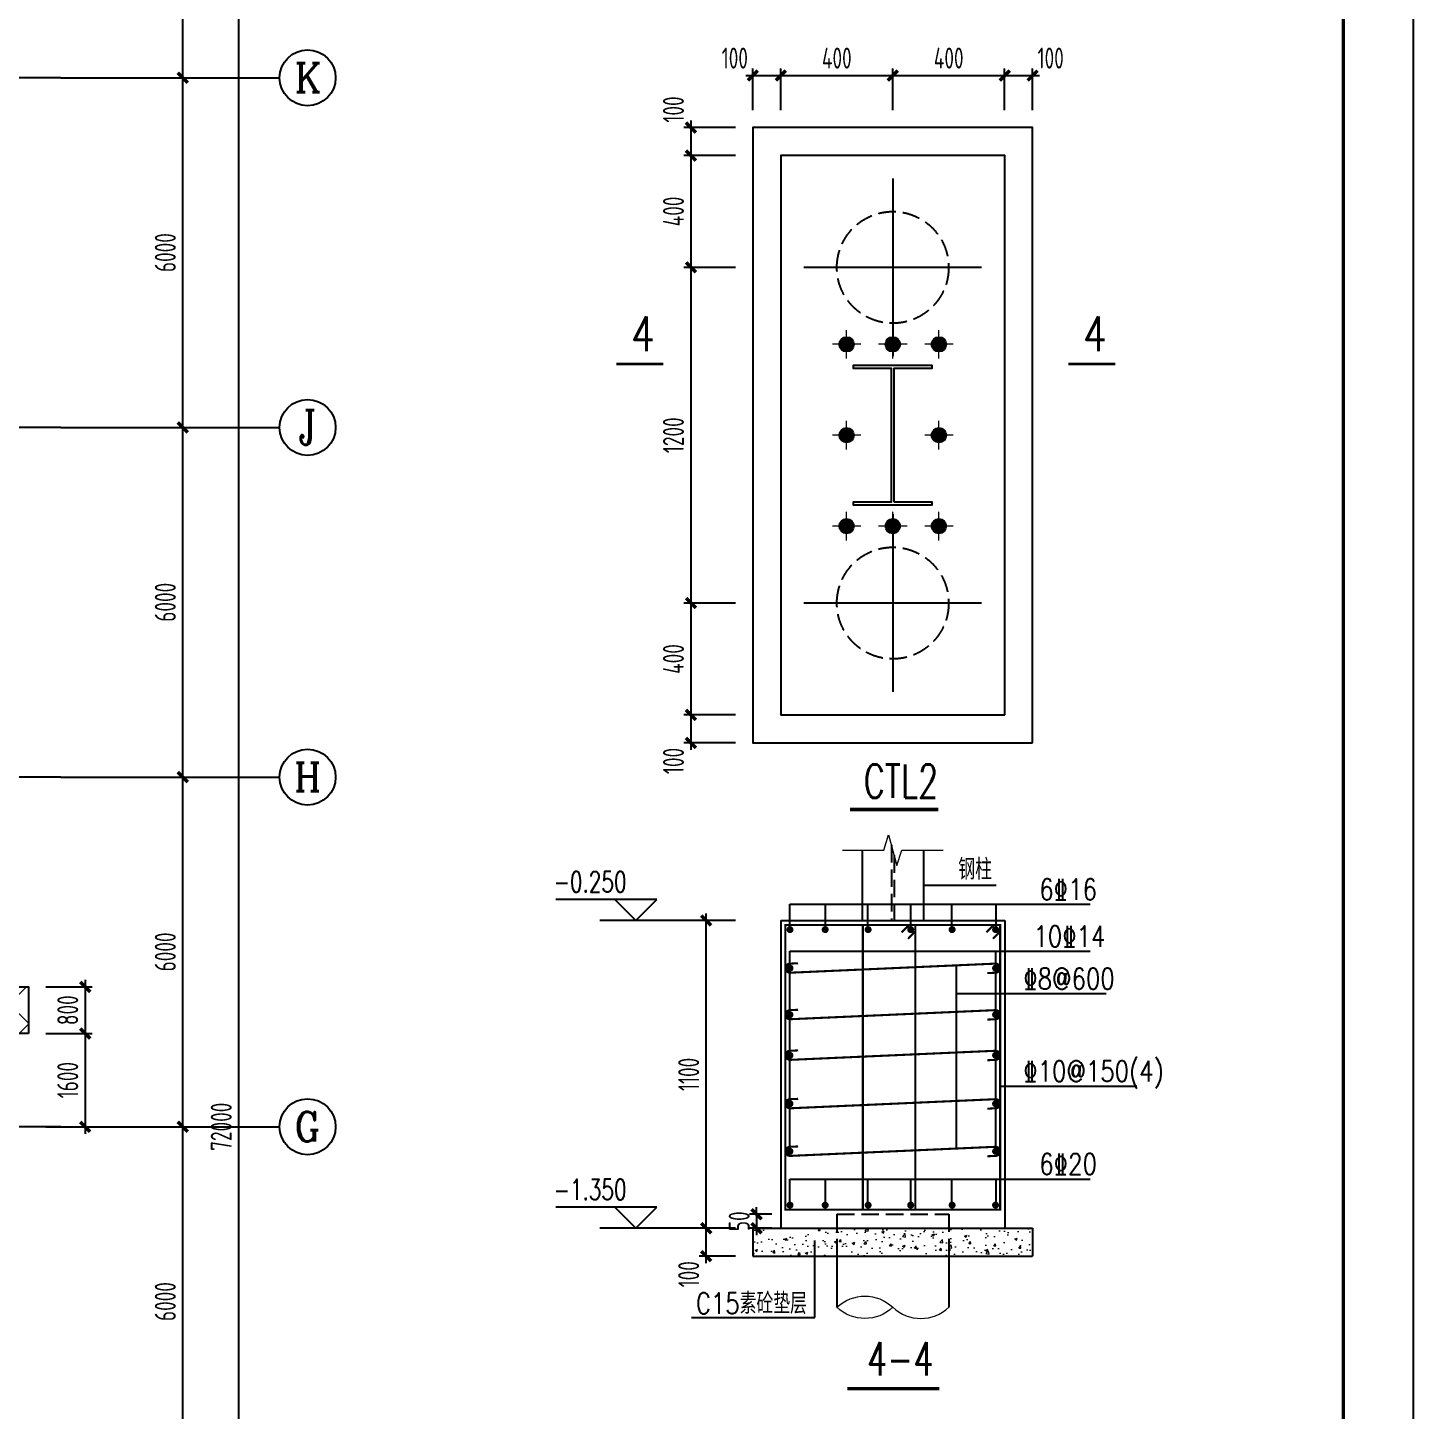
# Model space of a CAD drawing. Extents: x -1389621 to 57380, y -92505 to 283644.
# Drawn here: x -1266546 to -1242772, y 198252 to 221976 of the extents above; entities that cross this region are included whole.
import ezdxf
from ezdxf.enums import TextEntityAlignment as Align

# ---------------------------------------------------------------- set-up
doc = ezdxf.new("R2010")
doc.units = 0
doc.header["$LTSCALE"] = 100
doc.header["$MEASUREMENT"] = 0
for name, pattern in [('CENTERX2', [101.6, 63.5, -12.7, 12.7, -12.7]), ('DASH', [0.35, 0.25, -0.1]), ('DOTE', [2.42, 2, -0.2, 0.02, -0.2])]:
    doc.linetypes.add(name, pattern=pattern)
doc.layers.get('0').update_dxf_attribs({"linetype": 'CONTINUOUS'})
doc.layers.get('Defpoints').update_dxf_attribs({"linetype": 'CONTINUOUS'})
for name, color, linetype in [('11000', 4, 'CONTINUOUS'), ('AXIS', 3, 'CONTINUOUS'), ('AXIS_TEXT', 7, 'CONTINUOUS'), ('BORDER', 7, 'CONTINUOUS'), ('DIM', 3, 'CONTINUOUS'), ('DIM_ELEV', 3, 'CONTINUOUS'), ('DOTE', 1, 'DOTE'), ('REIN', 1, 'CONTINUOUS'), ('单桩', 6, 'CONTINUOUS'), ('承台', 2, 'CONTINUOUS'), ('柱子', 3, 'CONTINUOUS')]:
    doc.layers.add(name, color=color, linetype=linetype)
for name, color, linetype, lineweight in [('HATCH', 254, 'CONTINUOUS', 0), ('PUB_TEXT', 7, 'CONTINUOUS', 15), ('THIN', 7, 'CONTINUOUS', 0), ('轴线', 1, 'CENTERX2', 13)]:
    doc.layers.add(name, color=color, linetype=linetype, lineweight=lineweight)
doc.styles.add('_HZTXT', font='txt.shx', dxfattribs={"width": 0.7, "bigfont": 'HZTXT.shx'})
doc.styles.add('_TCH_AXIS', font='COMPLEX', dxfattribs={"bigfont": 'GBCBIG'})
doc.styles.add('_TCH_DIM', font='SIMPLEX', dxfattribs={"bigfont": 'GBCBIG'})
doc.styles.add('_TXT', font='SIMPLEX.shx', dxfattribs={"width": 0.6})
doc.styles.add('COMPLEX', font='COMPLEX')
doc.styles.add('DIM_FONT', font='SIMPLEX', dxfattribs={"width": 0.7, "bigfont": 'GBCBIG'})
doc.styles.add('TSSD_Dimension', font='tssdeng.shx', dxfattribs={"width": 0.7, "bigfont": 'hztxt.shx'})
doc.dimstyles.new('TSSD_100_100', dxfattribs={"dimtxt": 300, "dimasz": 100, "dimexe": 100, "dimexo": 250, "dimgap": 100, "dimtad": 1, "dimdec": 0, "dimzin": 0, "dimdsep": 46, "dimtxsty": 'TSSD_Dimension', "dimblk": 'ARCHTICK', "dimblk1": 'ARCHTICK', "dimblk2": 'ARCHTICK', "dimcen": 0, "dimdle": 100, "dimclrt": 7, "dimadec": 0, "dimazin": 0, "dimtfac": 1, "dimtdec": 0, "dimtix": 1, "dimtmove": 2, "dimatfit": 3, "dimfxl": 0, "dimtolj": 1, "dimtzin": 0, "dimarcsym": 0})
pattern_1 = [(50, (433961.96, -167272.01), (358.6301, -31.37607), [37.5, -412.5]), (355, (433961.96, -167272), (-69.37567, 376.09607), [30, -330]), (100.4514, (433991.85, -167274.63), (289.2547, 344.71977), [31.8701, -350.57106]), (46.1842, (433961.96, -167172), (533.62052, -82.7595), [56.25, -618.75]), (96.6356, (434006.43, -167178.9), (467.33135, 487.05894), [47.80514, -525.8565]), (351.1842, (433961.96, -167172), (467.331, 487.0593), [45, -495]), (21, (434011.96, -167197.01), (298.45353, -201.30945), [37.5, -412.5]), (326, (434011.96, -167197), (121.65767, 362.57502), [30, -330]), (71.4514, (434036.83, -167213.8), (420.11131, 161.26525), [31.8701, -350.57106]), (37.5, (433961.96, -167272.01), (6.079928, 166.446927), [0, -326, 0, -335, 0, -331.25]), (7.5, (433961.96, -167272.01), (131.53477, 197.205856), [0, -191, 0, -318.5, 0, -126.25]), (327.5, (433850.46, -167272.01), (266.91122, -11.277436), [0, -125, 0, -390, 0, -517.5]), (317.5, (433800.46, -167272.01), (291.59308, 50.05249), [0, -162.5, 0, -259, 0, -367.5])]

# ---------------------------------------------------------------- blocks, each defined once
blk = doc.blocks.new('_ArchTick')
at = {"color": 0, "linetype": 'ByBlock'}
blk.add_lwpolyline([(-0.71, -0.71, 0.5, 0.5, 0), (0.71, 0.71, 0.5, 0.5, 0)], format="xyseb", dxfattribs=at)
blk = doc.blocks.new('*D1612')
at = {"layer": 'Defpoints', "color": 0, "ltscale": 100}
for p in [(-1265978, 203117), (-1263885, 203117), (-1265978, 197117)]:
    blk.add_point(p, dxfattribs=at)
at = {"layer": 'DIM', "color": 0, "lineweight": -2, "ltscale": 100}
for p, q in [((-1265678, 203117), (-1263765, 203117)), ((-1263885, 196997), (-1263885, 203237)), ((-1265678, 197117), (-1263765, 197117))]:
    blk.add_line(p, q, dxfattribs=at)
at = {"layer": 'DIM', "color": 0, "lineweight": -2, "ltscale": 100, "xscale": 120, "yscale": 120, "zscale": 120}
for p, rotation in [((-1263885, 203117), 90), ((-1263885, 197117), 270)]:
    blk.add_blockref('_ArchTick', p, dxfattribs=dict(at, rotation=rotation))
at = {"layer": 'DIM', "color": 7, "ltscale": 100, "insert": (-1264185, 200117), "char_height": 360, "attachment_point": 5, "rotation": 90, "style": 'TSSD_Dimension'}
blk.add_mtext('\\A1;6000', dxfattribs=at)
blk = doc.blocks.new('*D1613')
at = {"layer": 'Defpoints', "color": 0, "ltscale": 100}
for p in [(-1265978, 209117), (-1263885, 209117), (-1265978, 203117)]:
    blk.add_point(p, dxfattribs=at)
at = {"layer": 'DIM', "color": 0, "lineweight": -2, "ltscale": 100}
for p, q in [((-1263885, 202997), (-1263885, 209237)), ((-1265678, 209117), (-1263765, 209117)), ((-1265678, 203117), (-1263765, 203117))]:
    blk.add_line(p, q, dxfattribs=at)
at = {"layer": 'DIM', "color": 0, "lineweight": -2, "ltscale": 100, "xscale": 120, "yscale": 120, "zscale": 120}
for p, rotation in [((-1263885, 209117), 90), ((-1263885, 203117), 270)]:
    blk.add_blockref('_ArchTick', p, dxfattribs=dict(at, rotation=rotation))
at = {"layer": 'DIM', "color": 7, "ltscale": 100, "insert": (-1264185, 206117), "char_height": 360, "attachment_point": 5, "rotation": 90, "style": 'TSSD_Dimension'}
blk.add_mtext('\\A1;6000', dxfattribs=at)
blk = doc.blocks.new('*D1614')
at = {"layer": 'Defpoints', "color": 0, "ltscale": 100}
for p in [(-1265978, 215117), (-1263885, 215117), (-1265978, 209117)]:
    blk.add_point(p, dxfattribs=at)
at = {"layer": 'DIM', "color": 0, "lineweight": -2, "ltscale": 100}
for p, q in [((-1263885, 208997), (-1263885, 215237)), ((-1265678, 215117), (-1263765, 215117)), ((-1265678, 209117), (-1263765, 209117))]:
    blk.add_line(p, q, dxfattribs=at)
at = {"layer": 'DIM', "color": 0, "lineweight": -2, "ltscale": 100, "xscale": 120, "yscale": 120, "zscale": 120}
for p, rotation in [((-1263885, 215117), 90), ((-1263885, 209117), 270)]:
    blk.add_blockref('_ArchTick', p, dxfattribs=dict(at, rotation=rotation))
at = {"layer": 'DIM', "color": 7, "ltscale": 100, "insert": (-1264185, 212117), "char_height": 360, "attachment_point": 5, "rotation": 90, "style": 'TSSD_Dimension'}
blk.add_mtext('\\A1;6000', dxfattribs=at)
blk = doc.blocks.new('*D1615')
at = {"layer": 'Defpoints', "color": 0, "ltscale": 100}
for p in [(-1265978, 221117), (-1263885, 221117), (-1265978, 215117)]:
    blk.add_point(p, dxfattribs=at)
at = {"layer": 'DIM', "color": 0, "lineweight": -2, "ltscale": 100}
for p, q in [((-1265678, 221117), (-1263765, 221117)), ((-1263885, 214997), (-1263885, 221237)), ((-1265678, 215117), (-1263765, 215117))]:
    blk.add_line(p, q, dxfattribs=at)
at = {"layer": 'DIM', "color": 0, "lineweight": -2, "ltscale": 100, "xscale": 120, "yscale": 120, "zscale": 120}
for p, rotation in [((-1263885, 221117), 90), ((-1263885, 215117), 270)]:
    blk.add_blockref('_ArchTick', p, dxfattribs=dict(at, rotation=rotation))
at = {"layer": 'DIM', "color": 7, "ltscale": 100, "insert": (-1264185, 218117), "char_height": 360, "attachment_point": 5, "rotation": 90, "style": 'TSSD_Dimension'}
blk.add_mtext('\\A1;6000', dxfattribs=at)
blk = doc.blocks.new('*D1616')
at = {"layer": 'Defpoints', "color": 0, "ltscale": 100}
for p in [(-1265978, 227117), (-1263885, 227117), (-1265978, 221117)]:
    blk.add_point(p, dxfattribs=at)
at = {"layer": 'DIM', "color": 0, "lineweight": -2, "ltscale": 100}
for p, q in [((-1265678, 227117), (-1263765, 227117)), ((-1263885, 220997), (-1263885, 227237)), ((-1265678, 221117), (-1263765, 221117))]:
    blk.add_line(p, q, dxfattribs=at)
at = {"layer": 'DIM', "color": 0, "lineweight": -2, "ltscale": 100, "xscale": 120, "yscale": 120, "zscale": 120}
for p, rotation in [((-1263885, 227117), 90), ((-1263885, 221117), 270)]:
    blk.add_blockref('_ArchTick', p, dxfattribs=dict(at, rotation=rotation))
at = {"layer": 'DIM', "color": 7, "ltscale": 100, "insert": (-1264185, 224117), "char_height": 360, "attachment_point": 5, "rotation": 90, "style": 'TSSD_Dimension'}
blk.add_mtext('\\A1;6000', dxfattribs=at)
blk = doc.blocks.new('*D1619')
at = {"layer": 'Defpoints', "color": 0, "ltscale": 100}
for p in [(-1266218, 239117), (-1262925, 239117), (-1266218, 167117)]:
    blk.add_point(p, dxfattribs=at)
at = {"layer": 'DIM', "color": 0, "lineweight": -2, "ltscale": 100}
for p, q in [((-1262925, 166997), (-1262925, 239237)), ((-1265918, 239117), (-1262805, 239117)), ((-1265918, 167117), (-1262805, 167117))]:
    blk.add_line(p, q, dxfattribs=at)
at = {"layer": 'DIM', "color": 0, "lineweight": -2, "ltscale": 100, "xscale": 120, "yscale": 120, "zscale": 120}
for p, rotation in [((-1262925, 239117), 90), ((-1262925, 167117), 270)]:
    blk.add_blockref('_ArchTick', p, dxfattribs=dict(at, rotation=rotation))
at = {"layer": 'DIM', "color": 7, "ltscale": 100, "insert": (-1263225, 203117), "char_height": 360, "attachment_point": 5, "rotation": 90, "style": 'TSSD_Dimension'}
blk.add_mtext('\\A1;72000', dxfattribs=at)
blk = doc.blocks.new('_AXISO')
blk.add_circle((0, 0), 0.5)
at = {"layer": 'AXIS_TEXT', "style": 'COMPLEX', "width": 1.041667}
blk.add_attdef('A', text='', height=0.56, dxfattribs=at).set_placement((-0.25, -0.28), (0.25, -0.28), align=Align.FIT)
blk = doc.blocks.new('*D1295')
at = {"layer": 'Defpoints', "color": 0, "ltscale": 100}
for p in [(-420246, 185073), (-421132, 184673), (-420246, 184673)]:
    blk.add_point(p, dxfattribs=at)
at = {"layer": 'DIM', "color": 0, "lineweight": -2, "ltscale": 100}
for p, q in [((-420496, 185073), (-421232, 185073)), ((-421132, 185173), (-421132, 184573)), ((-420496, 184673), (-421232, 184673))]:
    blk.add_line(p, q, dxfattribs=at)
at = {"layer": 'DIM', "color": 0, "lineweight": -2, "ltscale": 100, "xscale": 100, "yscale": 100, "zscale": 100}
for p, rotation in [((-421132, 185073), 90), ((-421132, 184673), 270)]:
    blk.add_blockref('_ArchTick', p, dxfattribs=dict(at, rotation=rotation))
at = {"layer": 'DIM', "color": 7, "ltscale": 100, "insert": (-421382, 185331), "char_height": 300, "attachment_point": 5, "rotation": 90, "style": 'TSSD_Dimension'}
blk.add_mtext('\\A1;100', dxfattribs=at)
blk = doc.blocks.new('*D1296')
at = {"layer": 'Defpoints', "color": 0, "ltscale": 100}
for p in [(-419846, 185816), (-420246, 185073), (-419846, 185073)]:
    blk.add_point(p, dxfattribs=at)
at = {"layer": 'DIM', "color": 0, "lineweight": -2, "ltscale": 100}
for p, q in [((-420246, 185323), (-420246, 185916)), ((-419846, 185323), (-419846, 185916)), ((-420346, 185816), (-419746, 185816))]:
    blk.add_line(p, q, dxfattribs=at)
at = {"layer": 'DIM', "color": 0, "lineweight": -2, "ltscale": 100, "xscale": 100, "yscale": 100, "zscale": 100, "rotation": 180}
blk.add_blockref('_ArchTick', (-420246, 185816), dxfattribs=at)
at = {"layer": 'DIM', "color": 0, "lineweight": -2, "ltscale": 100, "xscale": 100, "yscale": 100, "zscale": 100}
blk.add_blockref('_ArchTick', (-419846, 185816), dxfattribs=at)
at = {"layer": 'DIM', "color": 7, "ltscale": 100, "insert": (-420504, 186066), "char_height": 300, "attachment_point": 5, "style": 'TSSD_Dimension'}
blk.add_mtext('\\A1;100', dxfattribs=at)
blk = doc.blocks.new('*D1297')
at = {"layer": 'Defpoints', "color": 0, "ltscale": 100}
for p in [(-418246, 185816), (-419846, 185073), (-418246, 185073)]:
    blk.add_point(p, dxfattribs=at)
at = {"layer": 'DIM', "color": 0, "lineweight": -2, "ltscale": 100}
for p, q in [((-419846, 185323), (-419846, 185916)), ((-418246, 185323), (-418246, 185916)), ((-419946, 185816), (-418146, 185816))]:
    blk.add_line(p, q, dxfattribs=at)
at = {"layer": 'DIM', "color": 0, "lineweight": -2, "ltscale": 100, "xscale": 100, "yscale": 100, "zscale": 100, "rotation": 180}
blk.add_blockref('_ArchTick', (-419846, 185816), dxfattribs=at)
at = {"layer": 'DIM', "color": 0, "lineweight": -2, "ltscale": 100, "xscale": 100, "yscale": 100, "zscale": 100}
blk.add_blockref('_ArchTick', (-418246, 185816), dxfattribs=at)
at = {"layer": 'DIM', "color": 7, "ltscale": 100, "insert": (-419046, 186066), "char_height": 300, "attachment_point": 5, "style": 'TSSD_Dimension'}
blk.add_mtext('\\A1;400', dxfattribs=at)
blk = doc.blocks.new('*D1298')
at = {"layer": 'Defpoints', "color": 0, "ltscale": 100}
for p in [(-416646, 185816), (-418246, 185073), (-416646, 185073)]:
    blk.add_point(p, dxfattribs=at)
at = {"layer": 'DIM', "color": 0, "lineweight": -2, "ltscale": 100}
for p, q in [((-418246, 185323), (-418246, 185916)), ((-416646, 185323), (-416646, 185916)), ((-418346, 185816), (-416546, 185816))]:
    blk.add_line(p, q, dxfattribs=at)
at = {"layer": 'DIM', "color": 0, "lineweight": -2, "ltscale": 100, "xscale": 100, "yscale": 100, "zscale": 100, "rotation": 180}
blk.add_blockref('_ArchTick', (-418246, 185816), dxfattribs=at)
at = {"layer": 'DIM', "color": 0, "lineweight": -2, "ltscale": 100, "xscale": 100, "yscale": 100, "zscale": 100}
blk.add_blockref('_ArchTick', (-416646, 185816), dxfattribs=at)
at = {"layer": 'DIM', "color": 7, "ltscale": 100, "insert": (-417446, 186066), "char_height": 300, "attachment_point": 5, "style": 'TSSD_Dimension'}
blk.add_mtext('\\A1;400', dxfattribs=at)
blk = doc.blocks.new('*D1299')
at = {"layer": 'Defpoints', "color": 0, "ltscale": 100}
for p in [(-416246, 185816), (-416646, 185073), (-416246, 185073)]:
    blk.add_point(p, dxfattribs=at)
at = {"layer": 'DIM', "color": 0, "lineweight": -2, "ltscale": 100}
for p, q in [((-416646, 185323), (-416646, 185916)), ((-416246, 185323), (-416246, 185916)), ((-416746, 185816), (-416146, 185816))]:
    blk.add_line(p, q, dxfattribs=at)
at = {"layer": 'DIM', "color": 0, "lineweight": -2, "ltscale": 100, "xscale": 100, "yscale": 100, "zscale": 100, "rotation": 180}
blk.add_blockref('_ArchTick', (-416646, 185816), dxfattribs=at)
at = {"layer": 'DIM', "color": 0, "lineweight": -2, "ltscale": 100, "xscale": 100, "yscale": 100, "zscale": 100}
blk.add_blockref('_ArchTick', (-416246, 185816), dxfattribs=at)
at = {"layer": 'DIM', "color": 7, "ltscale": 100, "insert": (-415988, 186066), "char_height": 300, "attachment_point": 5, "style": 'TSSD_Dimension'}
blk.add_mtext('\\A1;100', dxfattribs=at)
blk = doc.blocks.new('*D1300')
at = {"layer": 'Defpoints', "color": 0, "ltscale": 100}
for p in [(-420246, 184673), (-421132, 183073), (-420246, 183073)]:
    blk.add_point(p, dxfattribs=at)
at = {"layer": 'DIM', "color": 0, "lineweight": -2, "ltscale": 100}
for p, q in [((-420496, 184673), (-421232, 184673)), ((-421132, 184773), (-421132, 182973)), ((-420496, 183073), (-421232, 183073))]:
    blk.add_line(p, q, dxfattribs=at)
at = {"layer": 'DIM', "color": 0, "lineweight": -2, "ltscale": 100, "xscale": 100, "yscale": 100, "zscale": 100}
for p, rotation in [((-421132, 184673), 90), ((-421132, 183073), 270)]:
    blk.add_blockref('_ArchTick', p, dxfattribs=dict(at, rotation=rotation))
at = {"layer": 'DIM', "color": 7, "ltscale": 100, "insert": (-421382, 183873), "char_height": 300, "attachment_point": 5, "rotation": 90, "style": 'TSSD_Dimension'}
blk.add_mtext('\\A1;400', dxfattribs=at)
blk = doc.blocks.new('*D1301')
at = {"layer": 'Defpoints', "color": 0, "ltscale": 100}
for p in [(-420246, 183073), (-421132, 178273), (-420246, 178273)]:
    blk.add_point(p, dxfattribs=at)
at = {"layer": 'DIM', "color": 0, "lineweight": -2, "ltscale": 100}
for p, q in [((-420496, 183073), (-421232, 183073)), ((-421132, 183173), (-421132, 178173)), ((-420496, 178273), (-421232, 178273))]:
    blk.add_line(p, q, dxfattribs=at)
at = {"layer": 'DIM', "color": 0, "lineweight": -2, "ltscale": 100, "xscale": 100, "yscale": 100, "zscale": 100}
for p, rotation in [((-421132, 183073), 90), ((-421132, 178273), 270)]:
    blk.add_blockref('_ArchTick', p, dxfattribs=dict(at, rotation=rotation))
at = {"layer": 'DIM', "color": 7, "ltscale": 100, "insert": (-421382, 180673), "char_height": 300, "attachment_point": 5, "rotation": 90, "style": 'TSSD_Dimension'}
blk.add_mtext('\\A1;1200', dxfattribs=at)
blk = doc.blocks.new('*D1302')
at = {"layer": 'Defpoints', "color": 0, "ltscale": 100}
for p in [(-420246, 178273), (-421132, 176673), (-420246, 176673)]:
    blk.add_point(p, dxfattribs=at)
at = {"layer": 'DIM', "color": 0, "lineweight": -2, "ltscale": 100}
for p, q in [((-421132, 178373), (-421132, 176573)), ((-420496, 178273), (-421232, 178273)), ((-420496, 176673), (-421232, 176673))]:
    blk.add_line(p, q, dxfattribs=at)
at = {"layer": 'DIM', "color": 0, "lineweight": -2, "ltscale": 100, "xscale": 100, "yscale": 100, "zscale": 100}
for p, rotation in [((-421132, 178273), 90), ((-421132, 176673), 270)]:
    blk.add_blockref('_ArchTick', p, dxfattribs=dict(at, rotation=rotation))
at = {"layer": 'DIM', "color": 7, "ltscale": 100, "insert": (-421382, 177473), "char_height": 300, "attachment_point": 5, "rotation": 90, "style": 'TSSD_Dimension'}
blk.add_mtext('\\A1;400', dxfattribs=at)
blk = doc.blocks.new('*D1303')
at = {"layer": 'Defpoints', "color": 0, "ltscale": 100}
for p in [(-420246, 176673), (-421132, 176273), (-420246, 176273)]:
    blk.add_point(p, dxfattribs=at)
at = {"layer": 'DIM', "color": 0, "lineweight": -2, "ltscale": 100}
for p, q in [((-421132, 176773), (-421132, 176173)), ((-420496, 176673), (-421232, 176673)), ((-420496, 176273), (-421232, 176273))]:
    blk.add_line(p, q, dxfattribs=at)
at = {"layer": 'DIM', "color": 0, "lineweight": -2, "ltscale": 100, "xscale": 100, "yscale": 100, "zscale": 100}
for p, rotation in [((-421132, 176673), 90), ((-421132, 176273), 270)]:
    blk.add_blockref('_ArchTick', p, dxfattribs=dict(at, rotation=rotation))
at = {"layer": 'DIM', "color": 7, "ltscale": 100, "insert": (-421382, 176015), "char_height": 300, "attachment_point": 5, "rotation": 90, "style": 'TSSD_Dimension'}
blk.add_mtext('\\A1;100', dxfattribs=at)
blk = doc.blocks.new('*D1292')
at = {"layer": 'Defpoints', "color": 0, "ltscale": 100}
for p in [(-419726, 169533), (-420192, 169333), (-419726, 169333)]:
    blk.add_point(p, dxfattribs=at)
at = {"layer": 'DIM', "color": 0, "lineweight": -2, "ltscale": 100}
for p, q in [((-420192, 169533), (-420192, 169633)), ((-419976, 169533), (-420292, 169533)), ((-420192, 169533), (-420192, 169333)), ((-419976, 169333), (-420292, 169333)), ((-420192, 169333), (-420192, 169233))]:
    blk.add_line(p, q, dxfattribs=at)
at = {"layer": 'DIM', "color": 0, "lineweight": -2, "ltscale": 100, "xscale": 100, "yscale": 100, "zscale": 100}
for p, rotation in [((-420192, 169533), 270), ((-420192, 169333), 90)]:
    blk.add_blockref('_ArchTick', p, dxfattribs=dict(at, rotation=rotation))
at = {"layer": 'DIM', "color": 7, "ltscale": 100, "insert": (-420442, 169433), "char_height": 300, "attachment_point": 5, "rotation": 90, "style": 'TSSD_Dimension'}
blk.add_mtext('\\A1;50', dxfattribs=at)
blk = doc.blocks.new('*D1293')
at = {"layer": 'Defpoints', "color": 0, "ltscale": 100}
for p in [(-420914, 169333), (-420246, 169333), (-420246, 168933)]:
    blk.add_point(p, dxfattribs=at)
at = {"layer": 'DIM', "color": 0, "lineweight": -2, "ltscale": 100}
for p, q in [((-420914, 168833), (-420914, 169433)), ((-420496, 169333), (-421014, 169333)), ((-420496, 168933), (-421014, 168933))]:
    blk.add_line(p, q, dxfattribs=at)
at = {"layer": 'DIM', "color": 0, "lineweight": -2, "ltscale": 100, "xscale": 100, "yscale": 100, "zscale": 100}
for p, rotation in [((-420914, 169333), 90), ((-420914, 168933), 270)]:
    blk.add_blockref('_ArchTick', p, dxfattribs=dict(at, rotation=rotation))
at = {"layer": 'DIM', "color": 7, "ltscale": 100, "insert": (-421164, 168675), "char_height": 300, "attachment_point": 5, "rotation": 90, "style": 'TSSD_Dimension'}
blk.add_mtext('\\A1;100', dxfattribs=at)
blk = doc.blocks.new('*D1294')
at = {"layer": 'Defpoints', "color": 0, "ltscale": 100}
for p in [(-420914, 173733), (-420246, 173733), (-420246, 169333)]:
    blk.add_point(p, dxfattribs=at)
at = {"layer": 'DIM', "color": 0, "lineweight": -2, "ltscale": 100}
for p, q in [((-420914, 169233), (-420914, 173833)), ((-420496, 173733), (-421014, 173733)), ((-420496, 169333), (-421014, 169333))]:
    blk.add_line(p, q, dxfattribs=at)
at = {"layer": 'DIM', "color": 0, "lineweight": -2, "ltscale": 100, "xscale": 100, "yscale": 100, "zscale": 100}
for p, rotation in [((-420914, 173733), 90), ((-420914, 169333), 270)]:
    blk.add_blockref('_ArchTick', p, dxfattribs=dict(at, rotation=rotation))
at = {"layer": 'DIM', "color": 7, "ltscale": 100, "insert": (-421164, 171533), "char_height": 300, "attachment_point": 5, "rotation": 90, "style": 'TSSD_Dimension'}
blk.add_mtext('\\A1;1100', dxfattribs=at)
blk = doc.blocks.new('*D1592')
at = {"layer": 'Defpoints', "color": 0, "ltscale": 100}
for p in [(-1266532, 205517), (-1266532, 204717), (-1265559, 204717)]:
    blk.add_point(p, dxfattribs=at)
at = {"layer": 'DIM', "color": 0, "lineweight": -2, "ltscale": 100}
for p, q in [((-1266232, 205517), (-1265439, 205517)), ((-1265559, 205637), (-1265559, 204597)), ((-1266232, 204717), (-1265439, 204717))]:
    blk.add_line(p, q, dxfattribs=at)
at = {"layer": 'DIM', "color": 0, "lineweight": -2, "ltscale": 100, "xscale": 120, "yscale": 120, "zscale": 120}
for p, rotation in [((-1265559, 205517), 90), ((-1265559, 204717), 270)]:
    blk.add_blockref('_ArchTick', p, dxfattribs=dict(at, rotation=rotation))
at = {"layer": 'DIM', "color": 7, "ltscale": 100, "insert": (-1265859, 205117), "char_height": 360, "attachment_point": 5, "rotation": 90, "style": 'TSSD_Dimension'}
blk.add_mtext('\\A1;800', dxfattribs=at)
blk = doc.blocks.new('*D1593')
at = {"layer": 'Defpoints', "color": 0, "ltscale": 100}
for p in [(-1266532, 204717), (-1266532, 203117), (-1265559, 203117)]:
    blk.add_point(p, dxfattribs=at)
at = {"layer": 'DIM', "color": 0, "lineweight": -2, "ltscale": 100}
for p, q in [((-1266232, 204717), (-1265439, 204717)), ((-1265559, 204837), (-1265559, 202997)), ((-1266232, 203117), (-1265439, 203117))]:
    blk.add_line(p, q, dxfattribs=at)
at = {"layer": 'DIM', "color": 0, "lineweight": -2, "ltscale": 100, "xscale": 120, "yscale": 120, "zscale": 120}
for p, rotation in [((-1265559, 204717), 90), ((-1265559, 203117), 270)]:
    blk.add_blockref('_ArchTick', p, dxfattribs=dict(at, rotation=rotation))
at = {"layer": 'DIM', "color": 7, "ltscale": 100, "insert": (-1265859, 203917), "char_height": 360, "attachment_point": 5, "rotation": 90, "style": 'TSSD_Dimension'}
blk.add_mtext('\\A1;1600', dxfattribs=at)
blk = doc.blocks.new('A$C508B11CE')
h = blk.add_hatch(color=256)
edge = h.paths.add_edge_path()
edge.add_arc((4190, 14959.8), 104, 0, 360)
h = blk.add_hatch(color=256)
edge = h.paths.add_edge_path()
edge.add_arc((4850, 14959.8), 104, 0, 360)
h = blk.add_hatch(color=256)
edge = h.paths.add_edge_path()
edge.add_arc((5510, 14959.8), 104, 0, 360)
h = blk.add_hatch(color=256)
edge = h.paths.add_edge_path()
edge.add_arc((4190, 13659.8), 104, 0, 360)
h = blk.add_hatch(color=256)
edge = h.paths.add_edge_path()
edge.add_arc((5510, 13659.8), 104, 0, 360)
h = blk.add_hatch(color=256)
edge = h.paths.add_edge_path()
edge.add_arc((4190, 12359.8), 104, 0, 360)
h = blk.add_hatch(color=256)
edge = h.paths.add_edge_path()
edge.add_arc((4850, 12359.8), 104, 0, 360)
h = blk.add_hatch(color=256)
edge = h.paths.add_edge_path()
edge.add_arc((5510, 12359.8), 104, 0, 360)
at = {"layer": 'HATCH', "ltscale": 100}
h = blk.add_hatch(dxfattribs=at)
h.set_pattern_fill('CONCRETE', color=256, scale=50, style=0)
h.set_pattern_definition(pattern_1)
h.paths.add_polyline_path([(4051.2, 2320.5), (2850, 2320.5), (2850, 1920.5), (4051.2, 1920.5)])
h = blk.add_hatch(dxfattribs=at)
h.set_pattern_fill('CONCRETE', color=256, scale=50, style=0)
h.set_pattern_definition([(50, (459320.67, -165551.8), (358.6301, -31.37607), [37.5, -412.5]), (355, (459320.67, -165551.8), (-69.37567, 376.09607), [30, -330]), (100.4514, (459350.56, -165554.42), (289.2547, 344.71977), [31.8701, -350.57106]), (46.1842, (459320.67, -165451.8), (533.62052, -82.7595), [56.25, -618.75]), (96.6356, (459365.14, -165458.7), (467.33135, 487.05894), [47.80514, -525.8565]), (351.1842, (459320.7, -165451.8), (467.331, 487.0593), [45, -495]), (21, (459370.67, -165476.8), (298.45353, -201.30945), [37.5, -412.5]), (326, (459370.67, -165476.8), (121.65767, 362.57502), [30, -330]), (71.4514, (459395.54, -165493.6), (420.11131, 161.26525), [31.8701, -350.57106]), (37.5, (459320.67, -165551.81), (6.079928, 166.446927), [0, -326, 0, -335, 0, -331.25]), (7.5, (459320.67, -165551.81), (131.53477, 197.205856), [0, -191, 0, -318.5, 0, -126.25]), (327.5, (459209.17, -165551.81), (266.911218, -11.277436), [0, -125, 0, -390, 0, -517.5]), (317.5, (459159.17, -165551.8), (291.59308, 50.05249), [0, -162.5, 0, -259, 0, -367.5])])
h.paths.add_polyline_path([(5651.2, 2320.5), (4051.2, 2320.5), (4051.2, 1920.5), (5651.2, 1920.5)])
h = blk.add_hatch(dxfattribs=at)
h.set_pattern_fill('CONCRETE', color=256, scale=50, style=0)
h.set_pattern_definition(pattern_1)
h.paths.add_polyline_path([(6850, 2320.5), (5651.2, 2320.5), (5651.2, 1920.5), (6850, 1920.5)])
at = {"ltscale": 100}
for p, q in [((4410, 7727.2), (4410, 6720.5)), ((5290, 7727.2), (5290, 6720.5)), ((3380, 6590.5), (3380, 6955.4)), ((3380, 6955.4), (7671.3, 6955.4)), ((3888.4, 6590.5), (3888.4, 6955.4)), ((4495.6, 6590.5), (4495.6, 6955.4)), ((5107.6, 6590.5), (5107.6, 6955.4)), ((5695.4, 6590.5), (5695.4, 6955.4)), ((6326.8, 6590.5), (6326.8, 6955.4)), ((3250, 6720.5), (3250, 2320.5)), ((3250, 6720.5), (6450, 6720.5)), ((6450, 6720.5), (6450, 2320.5)), ((3380, 3444.7), (3380, 6283.2)), ((3380, 6283.2), (7671.3, 6283.2)), ((6322.2, 3444.6), (6322.2, 6283.2)), ((5755.2, 6079.1), (5755.2, 3459.7)), ((5755.2, 5675.1), (7900.1, 5675.1)), ((6385, 4353.1), (8341.3, 4353.1)), ((3380, 2658.6), (3380, 3023.6)), ((3380, 3023.6), (7671.3, 3023.6)), ((3888.4, 2658.6), (3888.4, 3023.6)), ((4495.6, 2658.6), (4495.6, 3023.6)), ((5107.6, 2658.6), (5107.6, 3023.6)), ((5695.4, 2658.6), (5695.4, 3023.6)), ((6326.8, 2658.6), (6326.8, 3023.6)), ((2850, 2320.5), (2850, 1920.5)), ((2850, 2320.5), (6850, 2320.5)), ((6850, 2320.5), (6850, 1920.5)), ((3733.8, 1042.5), (3733.8, 2143.4)), ((2850, 1920.5), (6850, 1920.5)), ((4051.2, 1920.5), (4051.2, 1189.7)), ((5651.2, 1920.5), (5651.2, 1189.7))]:
    blk.add_line(p, q, dxfattribs=at)
at = {"linetype": 'DASH', "ltscale": 10}
for p, q in [((4830, 7800.5), (4830, 6720.5)), ((4870, 7653.8), (4870, 6720.5)), ((4051.2, 2520.5), (5651.2, 2520.5)), ((4051.2, 2520.5), (4051.2, 1920.5)), ((5651.2, 2520.5), (5651.2, 1920.5))]:
    blk.add_line(p, q, dxfattribs=at)
blk.add_line((5290, 7223.8), (6328.9, 7223.8))
at = {"color": 7}
blk.add_line((1971.1, 1042.5), (3733.8, 1042.5), dxfattribs=at)
at = {"layer": '11000'}
for centre in [(4190, 14959.8), (4850, 14959.8), (5510, 14959.8), (4190, 13659.8), (5510, 13659.8), (4190, 12359.8), (4850, 12359.8), (5510, 12359.8)]:
    blk.add_circle(centre, 104, dxfattribs=at)
at = {"layer": 'DIM_ELEV'}
for p, q in [((1476.6, 7020.2), (30, 7020.2)), ((1176.9, 6720.5), (877.1, 7020.2)), ((1176.9, 6720.5), (1476.6, 7020.2)), ((2081.2, 6720.5), (663.4, 6720.5)), ((1476.6, 2620.2), (30, 2620.2)), ((1176.9, 2320.5), (877.1, 2620.2)), ((1176.9, 2320.5), (1476.6, 2620.2)), ((2081.2, 2320.5), (663.4, 2320.5))]:
    blk.add_line(p, q, dxfattribs=at)
at = {"layer": 'PUB_TEXT'}
for points, const_width in [([(1570.1, 14679.6), (897.3, 14679.6)], 40), ([(8031.6, 14679.6), (7358.8, 14679.6)], 40), ([(4236.9, 8307.6), (5499.7, 8307.6)], 50), ([(4201.4, 25), (5515.4, 25)], 50)]:
    blk.add_lwpolyline(points, dxfattribs=dict(at, const_width=const_width))
at = {"layer": 'REIN', "ltscale": 100, "const_width": 30}
for points in [[(6189.2, 6551.6), (6293.2, 6655.5), (6385, 6655.5), (6385, 2585.5), (3315, 2585.5), (3315, 6655.5), (6385, 6655.5), (6385, 6563.6), (6281.1, 6459.7)], [(4976.6, 6551.6), (5080.6, 6655.5), (5172.4, 6655.5), (5172.4, 2585.5), (4421.9, 2585.5), (4421.9, 6655.5), (5172.4, 6655.5), (5172.4, 6563.6), (5068.6, 6459.7)]]:
    blk.add_lwpolyline(points, dxfattribs=at)
at = {"layer": 'REIN', "ltscale": 100, "const_width": 50}
for points in [[(3355, 6590.5, 1), (3405, 6590.5, 1)], [(3858.5, 6590.5, 1), (3908.5, 6590.5, 1)], [(4472.7, 6590.5, 1), (4522.7, 6590.5, 1)], [(5081.4, 6590.5, 1), (5131.4, 6590.5, 1)], [(5673.5, 6590.5, 1), (5723.5, 6590.5, 1)], [(6295, 6590.5, 1), (6345, 6590.5, 1)], [(3355, 6039.1, 1), (3405, 6039.1, 1)], [(6295, 6039.1, 1), (6345, 6039.1, 1)], [(3355, 5373.9, 1), (3405, 5373.9, 1)], [(6295, 5373.9, 1), (6345, 5373.9, 1)], [(3355, 4792.8, 1), (3405, 4792.8, 1)], [(6295, 4792.8, 1), (6345, 4792.8, 1)], [(3355, 4100.3, 1), (3405, 4100.3, 1)], [(6295, 4100.3, 1), (6345, 4100.3, 1)], [(3355, 3419.7, 1), (3405, 3419.7, 1)], [(6295, 3419.7, 1), (6345, 3419.7, 1)], [(3355, 2650.5, 1), (3405, 2650.5, 1)], [(3858.5, 2650.5, 1), (3908.5, 2650.5, 1)], [(4472.7, 2650.5, 1), (4522.7, 2650.5, 1)], [(5081.4, 2650.5, 1), (5131.4, 2650.5, 1)], [(5673.5, 2650.5, 1), (5723.5, 2650.5, 1)], [(6295, 2650.5, 1), (6345, 2650.5, 1)]]:
    blk.add_lwpolyline(points, format="xyb", close=True, dxfattribs=at)
at = {"layer": 'REIN', "ltscale": 100, "const_width": 30}
for points in [[(3497, 6109.3), (3377.1, 6104, 0.9999977), (3382.9, 5974.1), (6317.1, 6104, -1.0000023), (6322.9, 5974.1), (6203, 5968.8)], [(3497, 5444.2), (3377.1, 5438.9, 0.9999977), (3382.9, 5309), (6317.1, 5438.9, -1.0000023), (6322.9, 5309), (6203, 5303.7)], [(3497, 4863.1), (3377.1, 4857.8, 0.9999977), (3382.9, 4727.9), (6317.1, 4857.8, -1.0000023), (6322.9, 4727.9), (6203, 4722.6)], [(3497, 4170.6), (3377.1, 4165.3, 0.9999977), (3382.9, 4035.4), (6317.1, 4165.3, -1.0000023), (6322.9, 4035.4), (6203, 4030.1)], [(3497, 3489.9), (3377.1, 3484.6, 0.9999977), (3382.9, 3354.7), (6317.1, 3484.6, -1.0000023), (6322.9, 3354.7), (6203, 3349.4)]]:
    blk.add_lwpolyline(points, format="xyb", dxfattribs=at)
at = {"layer": 'THIN', "ltscale": 100}
blk.add_lwpolyline([(4130, 7727.2), (4720, 7727.2), (4790, 7947.2), (4910, 7507.2), (4980, 7727.2), (5570, 7727.2)], dxfattribs=at)
at = {"layer": 'THIN'}
blk.add_lwpolyline([(4851.2, 1189.7, -0.4), (4051.2, 1189.7, -0.4), (4851.2, 1189.7, 0.4), (5651.2, 1189.7, 0.4)], format="xyb", dxfattribs=at)
at = {"layer": '单桩'}
for p, q in [((4850, 17330.6), (4850, 14788.9)), ((6120.9, 16059.8), (3579.2, 16059.8)), ((4850, 12530.6), (4850, 9988.9)), ((6120.9, 11259.8), (3579.2, 11259.8))]:
    blk.add_line(p, q, dxfattribs=at)
at = {"layer": '单桩', "linetype": 'DASH', "ltscale": 10, "extrusion": (0, 0, -1)}
for centre, start_param, end_param in [((4850, 16059.8), 5.4977871, 8.6393798), ((4850, 16059.8), 2.3561945, 5.4977871), ((4850, 11259.8), 5.4977871, 8.6393798), ((4850, 11259.8), 2.3561945, 5.4977871)]:
    blk.add_ellipse(centre, major_axis=(-564.9, 564.9), ratio=1, start_param=start_param, end_param=end_param, dxfattribs=at)
at = {"layer": '承台'}
blk.add_lwpolyline([(6850, 9259.8), (6850, 18059.8), (2850, 18059.8), (2850, 9259.8)], close=True, dxfattribs=at)
blk.add_lwpolyline([(6450, 9659.8), (6450, 17659.8), (3250, 17659.8), (3250, 9659.8), (6450, 9659.8)], dxfattribs=at)
at = {"layer": '柱子', "ltscale": 100}
blk.add_lwpolyline([(4866, 12707.8), (5410, 12707.8), (5410, 12659.8), (4290, 12659.8), (4290, 12707.8), (4834, 12707.8), (4834, 14611.8), (4290, 14611.8), (4290, 14659.8), (5410, 14659.8), (5410, 14611.8), (4866, 14611.8)], close=True, dxfattribs=at)
at = {"layer": '轴线'}
for p, q in [((4190, 14755.8), (4190, 15163.8)), ((4850, 14755.8), (4850, 15163.8)), ((5510, 14755.8), (5510, 15163.8)), ((4394, 14959.8), (3986, 14959.8)), ((5054, 14959.8), (4646, 14959.8)), ((5714, 14959.8), (5306, 14959.8)), ((4190, 13455.8), (4190, 13863.8)), ((5510, 13455.8), (5510, 13863.8)), ((4394, 13659.8), (3986, 13659.8)), ((5714, 13659.8), (5306, 13659.8)), ((4190, 12155.8), (4190, 12563.8)), ((4850, 12155.8), (4850, 12563.8)), ((5510, 12155.8), (5510, 12563.8)), ((4394, 12359.8), (3986, 12359.8)), ((5054, 12359.8), (4646, 12359.8)), ((5714, 12359.8), (5306, 12359.8))]:
    blk.add_line(p, q, dxfattribs=at)
at = {"style": 'DIM_FONT', "text_generation_flag": 4, "width": 0.8, "flags": 9}
for tag, p in [('XSIZE', (4850, 16059.8)), ('YSIZE', (4850, 16059.8)), ('XSIZE', (4850, 11259.8)), ('YSIZE', (4850, 11259.8))]:
    blk.add_attdef(tag, p, '', height=2.36, rotation=180, dxfattribs=at)
at = {"layer": 'PUB_TEXT'}
for s, height, style, width, p in [('4', 500, '_TXT', 0.8, (1105.2, 14859.8)), ('4', 500, '_TXT', 0.8, (7566.6, 14859.8)), ('CTL2', 480.02, '_HZTXT', 0.7, (4434.4, 8473.8)), ('钢柱', 300, '_HZTXT', 0.8, (5787.4, 7302.5)), ('-0.250', 297.26, '_TCH_DIM', 0.705882, (0, 7125.2)), ('6\x8416', 300, '_HZTXT', 0.8, (6946, 7018.6)), ('10\x8414', 300, '_HZTXT', 0.8, (6861.2, 6346.3)), ('\x848@600', 300, '_HZTXT', 0.8, (6716.7, 5738.2)), ('\x8410@150(4)', 300, '_HZTXT', 0.8, (6716.7, 4416.3)), ('6\x8420', 300, '_HZTXT', 0.8, (6946, 3086.7)), ('-1.350', 297.26, '_TCH_DIM', 0.705882, (0, 2725.2)), ('C15素砼垫层', 300, '_HZTXT', 0.8, (2034.1, 1096.2)), ('4-4', 480.02, '_HZTXT', 0.7, (4481.2, 212.7))]:
    blk.add_text(s, height=height, dxfattribs=dict(at, style=style, width=width)).set_placement(p)
at = {"layer": 'DIM', "ltscale": 100}
for base, p1, p2, picture, middle in [((3250, 18802.9), (2850, 18059.8), (3250, 18059.8), '*D1296', (2591.9, 19052.9)), ((6850, 18802.9), (6450, 18059.8), (6850, 18059.8), '*D1299', (7108.1, 19052.9))]:
    dim = blk.add_linear_dim(base=base, p1=p1, p2=p2, text='100', dimstyle='TSSD_100_100', dxfattribs=at)
    dim.commit()
    dim.dimension.update_dxf_attribs({"geometry": picture, "text_midpoint": middle, "dimtype": 128, "insert": (423095.7, -167012.9)})
for base, p1, p2, picture, middle in [((4850, 18802.9), (3250, 18059.8), (4850, 18059.8), '*D1297', (4050, 19052.9)), ((6450, 18802.9), (4850, 18059.8), (6450, 18059.8), '*D1298', (5650, 19052.9))]:
    dim = blk.add_linear_dim(base=base, p1=p1, p2=p2, text='400', dimstyle='TSSD_100_100', dxfattribs=at)
    dim.commit()
    dim.dimension.update_dxf_attribs({"geometry": picture, "text_midpoint": middle, "insert": (423095.7, -167012.9)})
for base, p1, p2, picture, middle in [((1963.7, 17659.8), (2850, 18059.8), (2850, 17659.8), '*D1295', (1713.7, 18317.8)), ((1963.7, 9259.8), (2850, 9659.8), (2850, 9259.8), '*D1303', (1713.7, 9001.7)), ((2181.2, 2320.5), (2850, 1920.5), (2850, 2320.5), '*D1293', (1931.2, 1662.4))]:
    dim = blk.add_linear_dim(base=base, p1=p1, p2=p2, angle=90, text='100', dimstyle='TSSD_100_100', dxfattribs=at)
    dim.commit()
    dim.dimension.update_dxf_attribs({"geometry": picture, "text_midpoint": middle, "dimtype": 128, "insert": (423095.7, -167012.9)})
for base, p1, p2, text, picture, middle in [((1963.7, 16059.8), (2850, 17659.8), (2850, 16059.8), '400', '*D1300', (1713.7, 16859.8)), ((1963.7, 11259.8), (2850, 16059.8), (2850, 11259.8), '1200', '*D1301', (1713.7, 13659.8)), ((1963.7, 9659.8), (2850, 11259.8), (2850, 9659.8), '400', '*D1302', (1713.7, 10459.8)), ((2181.2, 6720.5), (2850, 2320.5), (2850, 6720.5), '1100', '*D1294', (1931.2, 4520.5)), ((2904.1, 2320.5), (3369.9, 2520.5), (3369.9, 2320.5), '50', '*D1292', (2654.1, 2420.5))]:
    dim = blk.add_linear_dim(base=base, p1=p1, p2=p2, angle=90, text=text, dimstyle='TSSD_100_100', dxfattribs=at)
    dim.commit()
    dim.dimension.update_dxf_attribs({"geometry": picture, "text_midpoint": middle, "insert": (423095.7, -167012.9)})

msp = doc.modelspace()

# ---------------------------------------------------------------- hatches: boundary and pattern name
at = {"layer": 'HATCH', "ltscale": 100}
h = msp.add_hatch(dxfattribs=at)
h.set_pattern_fill('HOLE_MATETIEL', color=256, scale=150, style=0)
h.set_pattern_definition([(45, (-858035.57, 90050.14), (-336.7596, 336.7596), []), (135, (-858035.57, 90050.14), (-336.7596, -336.7596), [])])
h.paths.add_polyline_path([(-1266532.261, 204716.717), (-1286040.965, 204716.717), (-1286040.965, 205516.717), (-1266532.261, 205516.717)])

# ---------------------------------------------------------------- linework, layer by layer
at = {"ltscale": 100}
msp.add_lwpolyline([(-1266532.261, 204716.717), (-1286040.965, 204716.717), (-1286040.965, 205516.717), (-1266532.261, 205516.717)], close=True, dxfattribs=at)
at = {"layer": 'AXIS'}
for p, q in [((-1265977.845, 221116.717), (-1262223.236, 221116.717)), ((-1265977.845, 215116.717), (-1262223.236, 215116.717)), ((-1265977.845, 209116.717), (-1262223.236, 209116.717)), ((-1265977.845, 203116.717), (-1262223.236, 203116.717))]:
    msp.add_line(p, q, dxfattribs=at)
at = {"layer": 'BORDER'}
msp.add_lwpolyline([(-1314051.508, 147698.469), (-1314051.508, 248618.469), (-1242771.508, 248618.469), (-1242771.508, 147698.469)], close=True, dxfattribs=at)
at = {"layer": 'BORDER', "const_width": 60}
msp.add_lwpolyline([(-1312851.508, 148898.469), (-1312851.508, 245618.469), (-1243971.508, 245618.469), (-1243971.508, 148898.469)], close=True, dxfattribs=at)
at = {"layer": 'DOTE', "linetype": 'DOTE', "ltscale": 10}
for p, q in [((-1265977.845, 221116.717), (-1307399.842, 221116.717)), ((-1265977.845, 215116.717), (-1307399.842, 215116.717)), ((-1265977.845, 209116.717), (-1307399.842, 209116.717)), ((-1265977.845, 203116.717), (-1307399.842, 203116.717))]:
    msp.add_line(p, q, dxfattribs=at)

# ---------------------------------------------------------------- block references
at = {"ltscale": 100, "xscale": 1.19999999999709, "yscale": 1.19999999999709, "zscale": 1.2}
msp.add_blockref('A$C508B11CE', (-1257522.65, 198591.455), dxfattribs=at)
at = {"layer": 'AXIS'}
ref = msp.add_blockref('_AXISO', (-1261743.236, 221116.717), dxfattribs=dict(at, xscale=960, yscale=960, zscale=960))
ref.add_attrib('A', 'K', dxfattribs={"layer": 'AXIS_TEXT', "ltscale": 0.5, "height": 498.312, "style": '_TCH_AXIS'}).set_placement((-1261968.663, 220867.561), (-1261517.809, 220867.561), align=Align.FIT)
ref = msp.add_blockref('_AXISO', (-1261743.236, 215116.717), dxfattribs=dict(at, xscale=960, yscale=960, zscale=960))
ref.add_attrib('A', 'J', dxfattribs={"layer": 'AXIS_TEXT', "ltscale": 0.5, "height": 595.279, "style": '_TCH_AXIS'}).set_placement((-1261899.142, 214819.078), (-1261587.33, 214819.078), align=Align.FIT)
ref = msp.add_blockref('_AXISO', (-1261743.236, 209116.717), dxfattribs=dict(at, xscale=960, yscale=960, zscale=960))
ref.add_attrib('A', 'H', dxfattribs={"layer": 'AXIS_TEXT', "ltscale": 0.5, "height": 486.621, "style": '_TCH_AXIS'}).set_placement((-1261974.96, 208873.407), (-1261511.512, 208873.407), align=Align.FIT)
ref = msp.add_blockref('_AXISO', (-1261743.236, 203116.717), dxfattribs=dict(at, xscale=960, yscale=960, zscale=960))
ref.add_attrib('A', 'G', dxfattribs={"layer": 'AXIS_TEXT', "ltscale": 0.5, "height": 510.22, "style": '_TCH_AXIS'}).set_placement((-1261961.902, 202861.607), (-1261524.57, 202861.607), align=Align.FIT)

# ---------------------------------------------------------------- dimensions: what is measured, and where the dimension line sits
at = {"layer": 'DIM', "ltscale": 100}
for p1, p2, distance, picture, middle in [((-1266217.845, 167116.717), (-1266217.845, 239116.717), -3292.902, '*D1619', (-1263224.943, 203116.717)), ((-1265977.845, 221116.717), (-1265977.845, 227116.717), -2092.902, '*D1616', (-1264184.943, 224116.717)), ((-1265977.845, 215116.717), (-1265977.845, 221116.717), -2092.902, '*D1615', (-1264184.943, 218116.717)), ((-1265977.845, 209116.717), (-1265977.845, 215116.717), -2092.902, '*D1614', (-1264184.943, 212116.717)), ((-1265977.845, 203116.717), (-1265977.845, 209116.717), -2092.902, '*D1613', (-1264184.943, 206116.717)), ((-1265977.845, 197116.717), (-1265977.845, 203116.717), -2092.902, '*D1612', (-1264184.943, 200116.717))]:
    dim = msp.add_aligned_dim(p1=p1, p2=p2, distance=distance, dimstyle='TSSD_100_100', override={"dimscale": 1.2}, dxfattribs=at)
    dim.commit()
    dim.dimension.update_dxf_attribs({"geometry": picture, "text_midpoint": middle})
for base, p1, p2, picture, middle in [((-1265559.446, 204716.717), (-1266532.261, 205516.717), (-1266532.261, 204716.717), '*D1592', (-1265859.446, 205116.717)), ((-1265559.446, 203116.717), (-1266532.261, 204716.717), (-1266532.261, 203116.717), '*D1593', (-1265859.446, 203916.717))]:
    dim = msp.add_linear_dim(base=base, p1=p1, p2=p2, angle=90, dimstyle='TSSD_100_100', override={"dimscale": 1.2}, dxfattribs=at)
    dim.commit()
    dim.dimension.update_dxf_attribs({"geometry": picture, "text_midpoint": middle})

doc.saveas('drawing.dxf')
